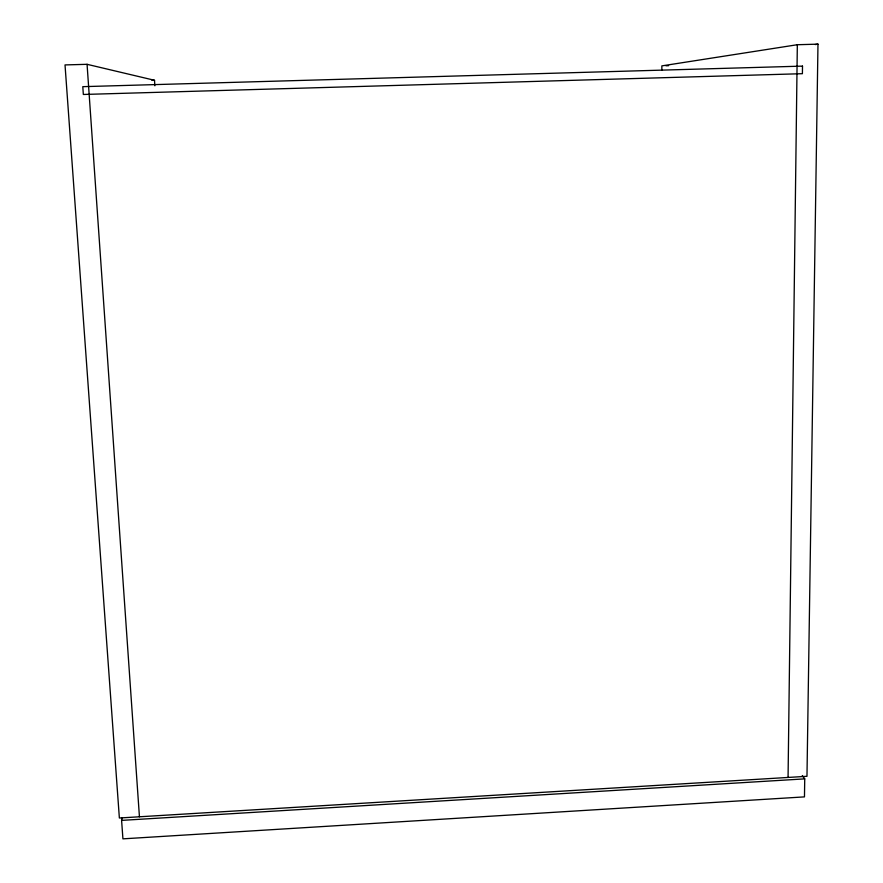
<?xml version="1.0" encoding="UTF-8"?>
<svg xmlns="http://www.w3.org/2000/svg" width="883" height="883" viewBox="0 0 883 883"><rect width="100%" height="100%" fill="white"/><g stroke="black" fill="none" stroke-linecap="round" stroke-linejoin="round"><path stroke-width="1.32" d="M788.066 777.448L797.327 44.724L817.978 44.15L806.974 776.3L119.371 818L65.022 64.923L87.064 64.316L154.514 80.287L154.856 85.783M802.283 775.539L804.733 778.872L804.468 796.885L122.925 838.85L121.6 820.384L122.34 817.735M797.327 44.724L661.853 65.883L661.864 70.022M815.263 44.558L817.978 44.15M121.6 820.384L804.733 778.872M151.909 80.353L154.514 80.287M665.914 65.772L668.619 65.695M87.064 64.316L139.437 816.786M802.504 66.115L802.404 73.686L83.344 94.47L82.792 86.666L802.504 66.115"/></g></svg>
